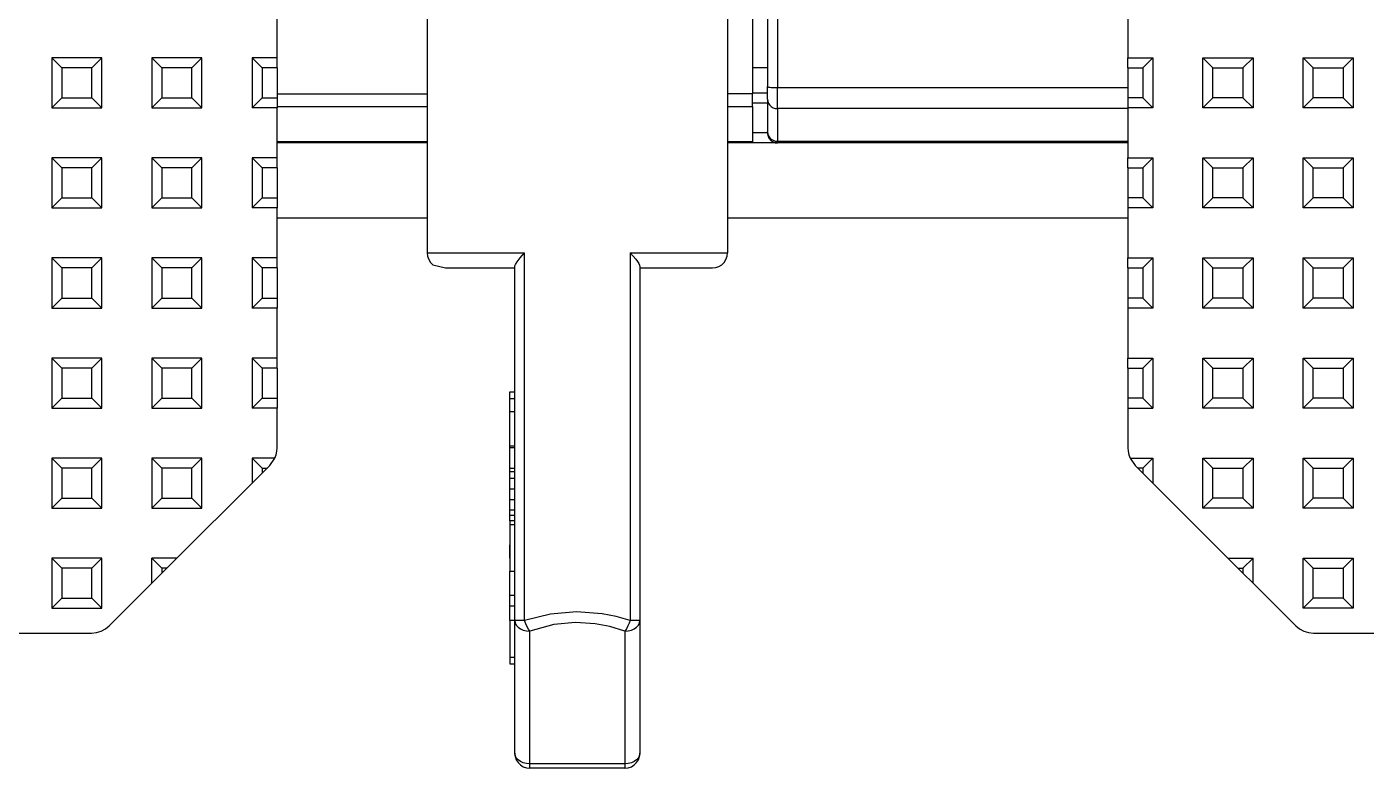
# Model space of a CAD drawing. Header units: millimetres. Extents: x 0 to 125, y 0 to 180.
# Drawn here: x 69.65 to 96.41, y 0 to 14.82 of the extents above; entities that cross this region are included whole.
import ezdxf

# ---------------------------------------------------------------- set-up
doc = ezdxf.new("R2010")
doc.units = ezdxf.units.MM

# ---------------------------------------------------------------- blocks, each defined once
blk = doc.blocks.new('CHINT_7200accf6e0c55f6a13e2ec68f27ea84_FACE_0')
at = {"color": 141, "linetype": 'Continuous', "true_color": 0x40d9ff}
for p, q in [((77.65, 29.7), (77.65, 10.3)), ((83.65, 29.7), (83.65, 10.3)), ((84.451, 17.796), (84.45, 13.625)), ((74.65, 14.2), (74.65, 15.2)), ((91.65, 15.2), (91.65, 14.2)), ((70.35, 14), (70.15, 14.2)), ((70.15, 14.2), (70.15, 13.2)), ((71.15, 14.2), (70.15, 14.2)), ((70.95, 14), (71.15, 14.2)), ((71.15, 13.2), (71.15, 14.2)), ((72.35, 14), (72.15, 14.2)), ((72.15, 14.2), (72.15, 13.2)), ((73.15, 14.2), (72.15, 14.2)), ((72.95, 14), (73.15, 14.2)), ((73.15, 13.2), (73.15, 14.2)), ((74.35, 14), (74.15, 14.2)), ((74.15, 14.2), (74.15, 13.2)), ((74.65, 14.2), (74.15, 14.2)), ((74.65, 14), (74.65, 14.2)), ((91.65, 14), (91.65, 14.2)), ((91.65, 14.2), (92.15, 14.2)), ((91.95, 14), (92.15, 14.2)), ((92.15, 14.2), (92.15, 13.2)), ((93.35, 14), (93.15, 14.2)), ((93.15, 14.2), (94.15, 14.2)), ((93.15, 13.2), (93.15, 14.2)), ((93.95, 14), (94.15, 14.2)), ((94.15, 14.2), (94.15, 13.2)), ((95.35, 14), (95.15, 14.2)), ((95.15, 14.2), (96.15, 14.2)), ((95.15, 13.2), (95.15, 14.2)), ((95.95, 14), (96.15, 14.2)), ((96.15, 14.2), (96.15, 13.2)), ((70.95, 14), (70.35, 14)), ((70.35, 14), (70.35, 13.4)), ((70.95, 13.4), (70.95, 14)), ((72.95, 14), (72.35, 14)), ((72.35, 14), (72.35, 13.4)), ((72.95, 13.4), (72.95, 14)), ((74.65, 14), (74.35, 14)), ((74.35, 14), (74.35, 13.4)), ((74.65, 14), (74.65, 13.4)), ((84.45, 14), (84.15, 14)), ((91.65, 14), (91.95, 14)), ((91.65, 14), (91.65, 13.4)), ((91.95, 14), (91.95, 13.4)), ((93.35, 14), (93.95, 14)), ((93.35, 13.4), (93.35, 14)), ((93.95, 14), (93.95, 13.4)), ((95.35, 14), (95.95, 14)), ((95.35, 13.4), (95.35, 14)), ((95.95, 14), (95.95, 13.4)), ((70.35, 13.4), (70.15, 13.2)), ((70.35, 13.4), (70.95, 13.4)), ((70.95, 13.4), (71.15, 13.2)), ((72.35, 13.4), (72.15, 13.2)), ((72.35, 13.4), (72.95, 13.4)), ((72.95, 13.4), (73.15, 13.2)), ((74.35, 13.4), (74.15, 13.2)), ((74.35, 13.4), (74.65, 13.4)), ((74.65, 13.483), (77.65, 13.483)), ((74.65, 13.4), (74.65, 13.2)), ((84.15, 13.5), (84.45, 13.5)), ((91.95, 13.4), (91.65, 13.4)), ((91.65, 13.4), (91.65, 13.2)), ((91.95, 13.4), (92.15, 13.2)), ((93.35, 13.4), (93.15, 13.2)), ((93.95, 13.4), (93.35, 13.4)), ((93.95, 13.4), (94.15, 13.2)), ((95.35, 13.4), (95.15, 13.2)), ((95.95, 13.4), (95.35, 13.4)), ((95.95, 13.4), (96.15, 13.2)), ((70.15, 13.2), (71.15, 13.2)), ((72.15, 13.2), (73.15, 13.2)), ((74.65, 13.2), (74.15, 13.2)), ((74.65, 13.23), (77.65, 13.23)), ((74.65, 12.2), (74.65, 13.2)), ((84.15, 13.3), (84.45, 13.3)), ((92.15, 13.2), (91.65, 13.2)), ((91.65, 13.2), (91.65, 12.2)), ((94.15, 13.2), (93.15, 13.2)), ((96.15, 13.2), (95.15, 13.2)), ((77.65, 12.52), (74.65, 12.52)), ((77.65, 12.5), (74.65, 12.5)), ((70.35, 12), (70.15, 12.2)), ((70.15, 12.2), (70.15, 11.2)), ((71.15, 12.2), (70.15, 12.2)), ((70.95, 12), (71.15, 12.2)), ((71.15, 11.2), (71.15, 12.2)), ((72.35, 12), (72.15, 12.2)), ((72.15, 12.2), (72.15, 11.2)), ((73.15, 12.2), (72.15, 12.2)), ((72.95, 12), (73.15, 12.2)), ((73.15, 11.2), (73.15, 12.2)), ((74.35, 12), (74.15, 12.2)), ((74.15, 12.2), (74.15, 11.2)), ((74.65, 12.2), (74.15, 12.2)), ((74.65, 12), (74.65, 12.2)), ((91.65, 12), (91.65, 12.2)), ((91.65, 12.2), (92.15, 12.2)), ((91.95, 12), (92.15, 12.2)), ((92.15, 12.2), (92.15, 11.2)), ((93.35, 12), (93.15, 12.2)), ((93.15, 12.2), (94.15, 12.2)), ((93.15, 11.2), (93.15, 12.2)), ((93.95, 12), (94.15, 12.2)), ((94.15, 12.2), (94.15, 11.2)), ((95.35, 12), (95.15, 12.2)), ((95.15, 12.2), (96.15, 12.2)), ((95.15, 11.2), (95.15, 12.2)), ((95.95, 12), (96.15, 12.2)), ((96.15, 12.2), (96.15, 11.2)), ((70.95, 12), (70.35, 12)), ((70.35, 12), (70.35, 11.4)), ((70.95, 11.4), (70.95, 12)), ((72.95, 12), (72.35, 12)), ((72.35, 12), (72.35, 11.4)), ((72.95, 11.4), (72.95, 12)), ((74.65, 12), (74.35, 12)), ((74.35, 12), (74.35, 11.4)), ((74.65, 12), (74.65, 11.4)), ((91.65, 12), (91.95, 12)), ((91.65, 12), (91.65, 11.4)), ((91.95, 12), (91.95, 11.4)), ((93.35, 12), (93.95, 12)), ((93.35, 11.4), (93.35, 12)), ((93.95, 12), (93.95, 11.4)), ((95.35, 12), (95.95, 12)), ((95.35, 11.4), (95.35, 12)), ((95.95, 12), (95.95, 11.4)), ((70.35, 11.4), (70.15, 11.2)), ((70.35, 11.4), (70.95, 11.4)), ((70.95, 11.4), (71.15, 11.2)), ((72.35, 11.4), (72.15, 11.2)), ((72.35, 11.4), (72.95, 11.4)), ((72.95, 11.4), (73.15, 11.2)), ((74.35, 11.4), (74.15, 11.2)), ((74.35, 11.4), (74.65, 11.4)), ((74.65, 11.4), (74.65, 11.2)), ((91.95, 11.4), (91.65, 11.4)), ((91.65, 11.4), (91.65, 11.2)), ((91.95, 11.4), (92.15, 11.2)), ((93.35, 11.4), (93.15, 11.2)), ((93.95, 11.4), (93.35, 11.4)), ((93.95, 11.4), (94.15, 11.2)), ((95.35, 11.4), (95.15, 11.2)), ((95.95, 11.4), (95.35, 11.4)), ((95.95, 11.4), (96.15, 11.2)), ((70.15, 11.2), (71.15, 11.2)), ((72.15, 11.2), (73.15, 11.2)), ((74.65, 11.2), (74.15, 11.2)), ((74.65, 10.2), (74.65, 11.2)), ((74.65, 11), (77.65, 11)), ((83.65, 11), (91.65, 11)), ((92.15, 11.2), (91.65, 11.2)), ((91.65, 11.2), (91.65, 10.2)), ((94.15, 11.2), (93.15, 11.2)), ((96.15, 11.2), (95.15, 11.2)), ((70.35, 10), (70.15, 10.2)), ((70.15, 10.2), (70.15, 9.2)), ((71.15, 10.2), (70.15, 10.2)), ((70.95, 10), (71.15, 10.2)), ((71.15, 9.2), (71.15, 10.2)), ((72.35, 10), (72.15, 10.2)), ((72.15, 10.2), (72.15, 9.2)), ((73.15, 10.2), (72.15, 10.2)), ((72.95, 10), (73.15, 10.2)), ((73.15, 9.2), (73.15, 10.2)), ((74.35, 10), (74.15, 10.2)), ((74.15, 10.2), (74.15, 9.2)), ((74.65, 10.2), (74.15, 10.2)), ((74.65, 10), (74.65, 10.2)), ((79.594, 2.952), (79.594, 10.3)), ((81.706, 10.3), (81.706, 2.952)), ((91.65, 10), (91.65, 10.2)), ((91.65, 10.2), (92.15, 10.2)), ((91.95, 10), (92.15, 10.2)), ((92.15, 10.2), (92.15, 9.2)), ((93.35, 10), (93.15, 10.2)), ((93.15, 10.2), (94.15, 10.2)), ((93.15, 9.2), (93.15, 10.2)), ((93.95, 10), (94.15, 10.2)), ((94.15, 10.2), (94.15, 9.2)), ((95.35, 10), (95.15, 10.2)), ((95.15, 10.2), (96.15, 10.2)), ((95.15, 9.2), (95.15, 10.2)), ((95.95, 10), (96.15, 10.2)), ((96.15, 10.2), (96.15, 9.2)), ((70.95, 10), (70.35, 10)), ((70.35, 10), (70.35, 9.4)), ((70.95, 9.4), (70.95, 10)), ((72.95, 10), (72.35, 10)), ((72.35, 10), (72.35, 9.4)), ((72.95, 9.4), (72.95, 10)), ((74.65, 10), (74.35, 10)), ((74.35, 10), (74.35, 9.4)), ((74.65, 10), (74.65, 9.4)), ((91.65, 10), (91.95, 10)), ((91.65, 10), (91.65, 9.4)), ((91.95, 10), (91.95, 9.4)), ((93.35, 10), (93.95, 10)), ((93.35, 9.4), (93.35, 10)), ((93.95, 10), (93.95, 9.4)), ((95.35, 10), (95.95, 10)), ((95.35, 9.4), (95.35, 10)), ((95.95, 10), (95.95, 9.4)), ((70.35, 9.4), (70.15, 9.2)), ((70.35, 9.4), (70.95, 9.4)), ((70.95, 9.4), (71.15, 9.2)), ((72.35, 9.4), (72.15, 9.2)), ((72.35, 9.4), (72.95, 9.4)), ((72.95, 9.4), (73.15, 9.2)), ((74.35, 9.4), (74.15, 9.2)), ((74.35, 9.4), (74.65, 9.4)), ((74.65, 9.4), (74.65, 9.2)), ((91.95, 9.4), (91.65, 9.4)), ((91.65, 9.4), (91.65, 9.2)), ((91.95, 9.4), (92.15, 9.2)), ((93.35, 9.4), (93.15, 9.2)), ((93.95, 9.4), (93.35, 9.4)), ((93.95, 9.4), (94.15, 9.2)), ((95.35, 9.4), (95.15, 9.2)), ((95.95, 9.4), (95.35, 9.4)), ((95.95, 9.4), (96.15, 9.2)), ((70.15, 9.2), (71.15, 9.2)), ((72.15, 9.2), (73.15, 9.2)), ((74.65, 9.2), (74.15, 9.2)), ((74.65, 8.2), (74.65, 9.2)), ((92.15, 9.2), (91.65, 9.2)), ((91.65, 9.2), (91.65, 8.2)), ((94.15, 9.2), (93.15, 9.2)), ((96.15, 9.2), (95.15, 9.2)), ((70.35, 8), (70.15, 8.2)), ((70.15, 8.2), (70.15, 7.2)), ((71.15, 8.2), (70.15, 8.2)), ((70.95, 8), (71.15, 8.2)), ((71.15, 7.2), (71.15, 8.2)), ((72.35, 8), (72.15, 8.2)), ((72.15, 8.2), (72.15, 7.2)), ((73.15, 8.2), (72.15, 8.2)), ((72.95, 8), (73.15, 8.2)), ((73.15, 7.2), (73.15, 8.2)), ((74.35, 8), (74.15, 8.2)), ((74.15, 8.2), (74.15, 7.2)), ((74.65, 8.2), (74.15, 8.2)), ((74.65, 8), (74.65, 8.2)), ((91.65, 8), (91.65, 8.2)), ((91.65, 8.2), (92.15, 8.2)), ((91.95, 8), (92.15, 8.2)), ((92.15, 8.2), (92.15, 7.2)), ((93.35, 8), (93.15, 8.2)), ((93.15, 8.2), (94.15, 8.2)), ((93.15, 7.2), (93.15, 8.2)), ((93.95, 8), (94.15, 8.2)), ((94.15, 8.2), (94.15, 7.2)), ((95.35, 8), (95.15, 8.2)), ((95.15, 8.2), (96.15, 8.2)), ((95.15, 7.2), (95.15, 8.2)), ((95.95, 8), (96.15, 8.2)), ((96.15, 8.2), (96.15, 7.2)), ((70.95, 8), (70.35, 8)), ((70.35, 8), (70.35, 7.4)), ((70.95, 7.4), (70.95, 8)), ((72.95, 8), (72.35, 8)), ((72.35, 8), (72.35, 7.4)), ((72.95, 7.4), (72.95, 8)), ((74.65, 8), (74.35, 8)), ((74.35, 8), (74.35, 7.4)), ((74.65, 8), (74.65, 7.4)), ((91.65, 8), (91.95, 8)), ((91.65, 8), (91.65, 7.4)), ((91.95, 8), (91.95, 7.4)), ((93.35, 8), (93.95, 8)), ((93.35, 7.4), (93.35, 8)), ((93.95, 8), (93.95, 7.4)), ((95.35, 8), (95.95, 8)), ((95.35, 7.4), (95.35, 8)), ((95.95, 8), (95.95, 7.4)), ((70.35, 7.4), (70.15, 7.2)), ((70.35, 7.4), (70.95, 7.4)), ((70.95, 7.4), (71.15, 7.2)), ((72.35, 7.4), (72.15, 7.2)), ((72.35, 7.4), (72.95, 7.4)), ((72.95, 7.4), (73.15, 7.2)), ((74.35, 7.4), (74.15, 7.2)), ((74.35, 7.4), (74.65, 7.4)), ((91.95, 7.4), (91.65, 7.4)), ((91.95, 7.4), (92.15, 7.2)), ((93.35, 7.4), (93.15, 7.2)), ((93.95, 7.4), (93.35, 7.4)), ((93.95, 7.4), (94.15, 7.2)), ((95.35, 7.4), (95.15, 7.2)), ((95.95, 7.4), (95.35, 7.4)), ((95.95, 7.4), (96.15, 7.2)), ((70.15, 7.2), (71.15, 7.2)), ((72.15, 7.2), (73.15, 7.2)), ((79.4, 7.122), (79.3, 7.122)), ((79.3, 6.439), (79.3, 7.122)), ((94.15, 7.2), (93.15, 7.2)), ((96.15, 7.2), (95.15, 7.2)), ((79.4, 6.439), (79.3, 6.439)), ((79.3, 5.197), (79.3, 6.439)), ((79.3, 6.405), (79.3, 6.439)), ((70.35, 6), (70.15, 6.2)), ((70.15, 6.2), (70.15, 5.2)), ((71.15, 6.2), (70.15, 6.2)), ((70.95, 6), (71.15, 6.2)), ((71.15, 5.2), (71.15, 6.2)), ((72.35, 6), (72.15, 6.2)), ((72.15, 6.2), (72.15, 5.2)), ((73.15, 6.2), (72.15, 6.2)), ((72.95, 6), (73.15, 6.2)), ((73.15, 5.2), (73.15, 6.2)), ((74.35, 6), (74.15, 6.2)), ((74.15, 6.2), (74.15, 5.7)), ((74.605, 6.2), (74.15, 6.2)), ((79.4, 6.405), (79.3, 6.405)), ((79.3, 5.789), (79.3, 6.405)), ((91.695, 6.2), (92.15, 6.2)), ((91.95, 6), (92.15, 6.2)), ((92.15, 6.2), (92.15, 5.7)), ((93.35, 6), (93.15, 6.2)), ((93.15, 6.2), (94.15, 6.2)), ((93.15, 5.2), (93.15, 6.2)), ((93.95, 6), (94.15, 6.2)), ((94.15, 6.2), (94.15, 5.2)), ((95.35, 6), (95.15, 6.2)), ((95.15, 6.2), (96.15, 6.2)), ((95.15, 5.2), (95.15, 6.2)), ((95.95, 6), (96.15, 6.2)), ((96.15, 6.2), (96.15, 5.2)), ((70.95, 6), (70.35, 6)), ((70.35, 6), (70.35, 5.4)), ((70.95, 5.4), (70.95, 6)), ((72.95, 6), (72.35, 6)), ((72.35, 6), (72.35, 5.4)), ((72.95, 5.4), (72.95, 6)), ((74.35, 5.9), (74.15, 5.7)), ((74.35, 6), (74.35, 5.9)), ((91.95, 6), (91.95, 5.9)), ((91.95, 5.9), (92.15, 5.7)), ((93.35, 6), (93.95, 6)), ((93.35, 5.4), (93.35, 6)), ((93.95, 6), (93.95, 5.4)), ((95.35, 6), (95.95, 6)), ((95.35, 5.4), (95.35, 6)), ((95.95, 6), (95.95, 5.4)), ((72.65, 4.2), (74.15, 5.7)), ((79.3, 5.578), (79.3, 5.789)), ((79.4, 5.789), (79.3, 5.789)), ((92.15, 5.7), (93.65, 4.2)), ((70.35, 5.4), (70.15, 5.2)), ((70.35, 5.4), (70.95, 5.4)), ((70.95, 5.4), (71.15, 5.2)), ((72.35, 5.4), (72.15, 5.2)), ((72.35, 5.4), (72.95, 5.4)), ((72.95, 5.4), (73.15, 5.2)), ((79.3, 5.367), (79.3, 5.578)), ((79.4, 5.578), (79.3, 5.578)), ((79.3, 5.156), (79.3, 5.578)), ((79.3, 5.156), (79.3, 5.367)), ((79.4, 5.367), (79.3, 5.367)), ((93.35, 5.4), (93.15, 5.2)), ((93.95, 5.4), (93.35, 5.4)), ((93.95, 5.4), (94.15, 5.2)), ((95.35, 5.4), (95.15, 5.2)), ((95.95, 5.4), (95.35, 5.4)), ((95.95, 5.4), (96.15, 5.2)), ((70.15, 5.2), (71.15, 5.2)), ((72.15, 5.2), (73.15, 5.2)), ((79.3, 5.051), (79.3, 5.156)), ((79.4, 5.156), (79.3, 5.156)), ((94.15, 5.2), (93.15, 5.2)), ((96.15, 5.2), (95.15, 5.2)), ((79.3, 4.946), (79.3, 5.051)), ((79.4, 5.051), (79.3, 5.051)), ((79.4, 4.946), (79.3, 4.946)), ((79.3, 4.199), (79.3, 4.463)), ((70.35, 4), (70.15, 4.2)), ((70.15, 4.2), (70.15, 3.2)), ((71.15, 4.2), (70.15, 4.2)), ((70.95, 4), (71.15, 4.2)), ((71.15, 3.2), (71.15, 4.2)), ((72.35, 4), (72.15, 4.2)), ((72.65, 4.2), (72.15, 4.2)), ((72.45, 4), (72.65, 4.2)), ((93.85, 4), (93.65, 4.2)), ((93.65, 4.2), (94.15, 4.2)), ((93.95, 4), (94.15, 4.2)), ((95.35, 4), (95.15, 4.2)), ((95.15, 4.2), (96.15, 4.2)), ((95.15, 3.2), (95.15, 4.2)), ((95.95, 4), (96.15, 4.2)), ((96.15, 4.2), (96.15, 3.2)), ((70.95, 4), (70.35, 4)), ((70.35, 4), (70.35, 3.4)), ((70.95, 3.4), (70.95, 4)), ((72.45, 4), (72.35, 4)), ((72.35, 4), (72.35, 3.9)), ((72.35, 3.9), (72.45, 4)), ((79.3, 3.387), (79.3, 3.887)), ((93.85, 4), (93.95, 4)), ((93.85, 4), (93.95, 3.9)), ((93.95, 4), (93.95, 3.9)), ((95.35, 4), (95.95, 4)), ((95.35, 3.4), (95.35, 4)), ((95.95, 4), (95.95, 3.4)), ((70.35, 3.4), (70.15, 3.2)), ((70.35, 3.4), (70.95, 3.4)), ((70.95, 3.4), (71.15, 3.2)), ((79.4, 3.454), (79.3, 3.454)), ((79.3, 3.237), (79.3, 3.454)), ((79.4, 3.237), (79.3, 3.237)), ((79.3, 2.954), (79.3, 3.237)), ((95.35, 3.4), (95.15, 3.2)), ((95.95, 3.4), (95.35, 3.4)), ((95.95, 3.4), (96.15, 3.2)), ((70.15, 3.2), (71.15, 3.2)), ((79.4, 2.954), (79.3, 2.954)), ((79.4, 0.3), (79.4, 2.952)), ((81.9, 2.952), (81.9, 0.3)), ((96.15, 3.2), (95.15, 3.2)), ((81.6, 0), (79.7, 0))]:
    blk.add_line(p, q, dxfattribs=at)
for points in [[(83.95, 32.249), (83.95, 17.978), (84.65, 17.978), (84.65, 13.607), (91.65, 13.607)], [(84.15, 17.5), (84.15, 13.483), (83.65, 13.483)], [(84.15, 13.23), (84.15, 13.26), (84.15, 13.303), (84.15, 13.357), (84.15, 13.418), (84.15, 13.483)], [(84.45, 13.372), (84.45, 13.402), (84.45, 13.445), (84.45, 13.499), (84.45, 13.559), (84.45, 13.625)], [(84.45, 13.625), (84.455, 13.621), (84.47, 13.617), (84.494, 13.614), (84.525, 13.611), (84.563, 13.609), (84.605, 13.607), (84.65, 13.607)], [(84.65, 13.185), (84.65, 13.236), (84.65, 13.308), (84.65, 13.397), (84.65, 13.498), (84.65, 13.607)], [(83.65, 13.23), (84.15, 13.23), (84.15, 12.52), (83.65, 12.52)], [(84.45, 13.372), (84.45, 12.72), (84.45, 12.702), (84.45, 12.7), (84.15, 12.7)], [(84.45, 13.372), (84.455, 13.33), (84.47, 13.291), (84.494, 13.255), (84.525, 13.226), (84.563, 13.203), (84.605, 13.19), (84.65, 13.185)], [(91.65, 13.185), (84.65, 13.185), (84.65, 12.533), (91.65, 12.533)], [(84.45, 12.702), (84.45, 12.709), (84.45, 12.72)], [(84.45, 12.72), (84.455, 12.678), (84.47, 12.639), (84.494, 12.604), (84.525, 12.574), (84.563, 12.552), (84.605, 12.538), (84.65, 12.533)], [(84.45, 12.7), (84.455, 12.655), (84.47, 12.613), (84.494, 12.575), (84.525, 12.544), (84.563, 12.52), (84.605, 12.505), (84.65, 12.5)], [(84.45, 12.7), (84.452, 12.672), (84.455, 12.66)], [(84.456, 12.652), (84.457, 12.646), (84.467, 12.622)], [(84.471, 12.612), (84.471, 12.61), (84.484, 12.59)], [(91.65, 12.5), (84.65, 12.5), (84.15, 12.5), (83.65, 12.5)], [(84.15, 12.5), (84.15, 12.502), (84.15, 12.509), (84.15, 12.52)], [(84.495, 12.574), (84.496, 12.573), (84.504, 12.565)], [(84.529, 12.542), (84.531, 12.539), (84.539, 12.535)], [(84.579, 12.514), (84.586, 12.51), (84.593, 12.509)], [(84.65, 12.5), (84.65, 12.504), (84.65, 12.515), (84.65, 12.533)], [(77.65, 10.3), (77.658, 10.233), (77.68, 10.17), (77.715, 10.113), (77.763, 10.065), (78.014, 10), (78.202, 10), (78.507, 10), (78.912, 10), (79.4, 10)], [(77.65, 10.3), (77.738, 10.3), (77.995, 10.3), (78.408, 10.3), (78.952, 10.3), (79.594, 10.3)], [(79.4, 2.952), (79.4, 10.025), (79.403, 10.045), (79.412, 10.069), (79.446, 10.126), (79.508, 10.206), (79.594, 10.3)], [(81.706, 10.3), (81.765, 10.237), (81.817, 10.176), (81.85, 10.132), (81.876, 10.091), (81.894, 10.054), (81.9, 10.025), (81.9, 2.952)], [(81.706, 10.3), (82.348, 10.3), (82.892, 10.3), (83.305, 10.3), (83.562, 10.3), (83.65, 10.3)], [(81.9, 10), (82.388, 10), (82.793, 10), (83.098, 10), (83.286, 10), (83.35, 10), (83.417, 10.008), (83.48, 10.03), (83.537, 10.065), (83.585, 10.113), (83.62, 10.17), (83.642, 10.233), (83.65, 10.3)], [(79.3, 7.39), (79.3, 7.482), (79.3, 7.522), (79.3, 7.524), (79.375, 7.524), (79.4, 7.524)], [(74.65, 7.4), (74.65, 7.2), (74.15, 7.2)], [(79.3, 7.122), (79.3, 7.39), (79.4, 7.39)], [(91.65, 7.4), (91.65, 7.2), (92.15, 7.2)], [(74.605, 6.2), (74.63, 6.267), (74.645, 6.336), (74.65, 6.407), (74.65, 7.2)], [(91.65, 7.2), (91.65, 6.407), (91.655, 6.336), (91.67, 6.267), (91.695, 6.2)], [(74.45, 6), (74.504, 6.054), (74.605, 6.2)], [(91.695, 6.2), (91.796, 6.054), (91.85, 6)], [(74.35, 6), (74.45, 6), (74.35, 5.9)], [(79.3, 5.93), (79.3, 6), (79.4, 6)], [(79.3, 5.789), (79.3, 5.93), (79.4, 5.93)], [(91.95, 6), (91.85, 6), (91.95, 5.9)], [(79.3, 4.946), (79.3, 4.875), (79.4, 4.875)], [(79.3, 4.875), (79.3, 4.689), (79.3, 4.463)], [(79.3, 4.463), (79.3, 4.255), (79.3, 4.077), (79.3, 3.939)], [(72.35, 3.9), (72.15, 3.7), (72.15, 4.2)], [(93.95, 3.9), (94.15, 3.7), (94.15, 4.2)], [(79.3, 3.454), (79.3, 3.939), (79.4, 3.939)], [(53.15, 3.7), (54.004, 2.846), (54.079, 2.784), (54.166, 2.738), (54.26, 2.71), (54.357, 2.7), (70.943, 2.7), (71.04, 2.71), (71.134, 2.738), (71.221, 2.784), (71.296, 2.846), (72.15, 3.7)], [(94.15, 3.7), (95.004, 2.846), (95.079, 2.784), (95.166, 2.738), (95.26, 2.71), (95.357, 2.7), (111.943, 2.7), (112.04, 2.71), (112.134, 2.738), (112.221, 2.784), (112.296, 2.846), (113.15, 3.7)], [(79.3, 2.954), (79.3, 2.219), (79.4, 2.219)], [(79.4, 2.952), (79.408, 2.904), (79.43, 2.86), (79.465, 2.819), (79.513, 2.786), (79.57, 2.76), (79.633, 2.745), (79.7, 2.739)], [(79.594, 2.952), (79.53, 2.952), (79.476, 2.952), (79.435, 2.952), (79.409, 2.952), (79.4, 2.952)], [(81.706, 2.952), (81.427, 3.032), (81.149, 3.087), (80.631, 3.124), (80.114, 3.081), (79.594, 2.952)], [(79.7, 2.739), (79.673, 2.78), (79.647, 2.827), (79.618, 2.887), (79.594, 2.952)], [(81.706, 2.952), (81.685, 2.897), (81.662, 2.844), (81.632, 2.787), (81.6, 2.739)], [(81.6, 2.739), (81.667, 2.745), (81.73, 2.76), (81.787, 2.786), (81.835, 2.819), (81.87, 2.86), (81.892, 2.904), (81.9, 2.952)], [(81.9, 2.952), (81.891, 2.952), (81.865, 2.952), (81.824, 2.952), (81.77, 2.952), (81.706, 2.952)], [(81.6, 2.739), (81.302, 2.832), (81.005, 2.889), (80.616, 2.912), (80.183, 2.871), (79.7, 2.739)], [(81.6, 2.739), (81.6, 0.088), (79.7, 0.088), (79.7, 2.739)], [(79.3, 2.219), (79.3, 2.127), (79.3, 2.087), (79.3, 2.085), (79.325, 2.085), (79.4, 2.085)], [(79.4, 0.3), (79.408, 0.233), (79.43, 0.17), (79.465, 0.113), (79.513, 0.065), (79.57, 0.03), (79.633, 0.008), (79.7, 0)], [(79.7, 0.088), (79.633, 0.093), (79.57, 0.109), (79.513, 0.134), (79.465, 0.168), (79.43, 0.208), (79.408, 0.253), (79.4, 0.3)], [(81.6, 0), (81.667, 0.008), (81.73, 0.03), (81.787, 0.065), (81.835, 0.113), (81.87, 0.17), (81.892, 0.233), (81.9, 0.3)], [(81.9, 0.3), (81.892, 0.253), (81.87, 0.208), (81.835, 0.168), (81.787, 0.134), (81.73, 0.109), (81.667, 0.093), (81.6, 0.088)], [(79.7, 0), (79.7, 0.006), (79.7, 0.023), (79.7, 0.051), (79.7, 0.088)], [(81.6, 0.088), (81.6, 0.051), (81.6, 0.023), (81.6, 0.006), (81.6, 0)]]:
    blk.add_lwpolyline(points, dxfattribs=at)
blk = doc.blocks.new('CHINT_7200accf6e0c55f6a13e2ec68f27ea84')
at = {"color": 141, "true_color": 0x40d9ff}
blk.add_blockref('CHINT_7200accf6e0c55f6a13e2ec68f27ea84_FACE_0', (0, 0), dxfattribs=at)

msp = doc.modelspace()

# ---------------------------------------------------------------- block references
at = {"color": 141, "true_color": 0x40d9ff}
msp.add_blockref('CHINT_7200accf6e0c55f6a13e2ec68f27ea84', (0, 0), dxfattribs=at)

doc.saveas('drawing.dxf')
